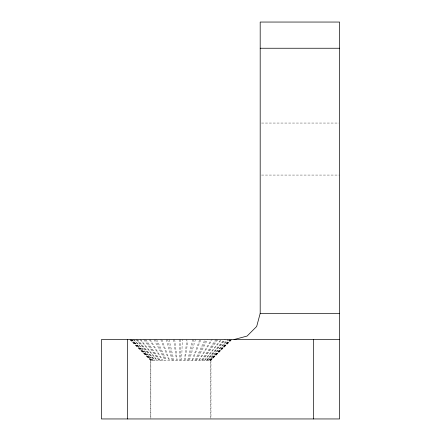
<?xml version="1.0" encoding="UTF-8"?>
<svg xmlns="http://www.w3.org/2000/svg" width="441" height="441" viewBox="0 0 441 441"><rect width="100%" height="100%" fill="white"/><g stroke="black" fill="none" stroke-linecap="round" stroke-linejoin="round"><path stroke-width="0.33" stroke-dasharray="2.21 1.65" d="M181.692 360.209L182.298 339.57M184.41 360.209L186.896 339.57M185.082 360.209L187.838 340.904M187.761 360.209L192.563 339.57M188.616 360.209L194.007 339.57M189.465 360.209L195.435 339.57M192.039 360.209L199.79 339.57M192.667 360.209L200.848 339.57M195.126 360.209L204.999 339.57M195.892 360.209L206.3 339.57M196.647 360.209L207.579 339.57M198.902 360.209L211.388 339.57M199.442 360.209L212.297 339.57M201.509 360.209L215.792 339.57M202.138 360.209L216.862 339.57M202.755 360.209L217.898 339.57M204.536 360.209L220.908 339.57M204.944 360.209L221.603 339.57M206.482 360.209L224.199 339.57M206.934 360.209L224.96 339.57M207.364 360.209L225.687 339.57M208.549 360.209L227.688 339.57M208.808 360.209L228.124 339.57M209.707 360.209L229.651 339.57M209.949 360.209L230.053 339.57M210.164 360.209L230.417 339.57M210.671 360.209L231.277 339.57M231.426 339.57L210.759 360.209L210.759 418.266M129.83 339.57L150.657 360.209L210.974 360.209L231.79 339.57M261.557 123.05L338.886 123.05M261.557 175.066L339.57 175.066M130.194 339.57L150.861 360.209L150.861 418.266M130.343 339.57L150.949 360.209M131.203 339.57L151.456 360.209M131.567 339.57L151.671 360.209M131.969 339.57L151.913 360.209M133.496 339.57L152.812 360.209M133.932 339.57L153.071 360.209M135.933 339.57L154.256 360.209M136.66 339.57L154.686 360.209M137.421 339.57L155.138 360.209M140.018 339.57L156.676 360.209M140.712 339.57L157.084 360.209M143.722 339.57L158.865 360.209M144.758 339.57L159.482 360.209M145.828 339.57L160.111 360.209M149.323 339.57L162.178 360.209M150.232 339.57L162.718 360.209M154.041 339.57L164.973 360.209M155.32 339.57L165.728 360.209M156.621 339.57L166.494 360.209M160.772 339.57L168.953 360.209M161.83 339.57L169.581 360.209M166.185 339.57L172.155 360.209M167.613 339.57L173.004 360.209M169.057 339.57L173.859 360.209M173.589 339.57L176.538 360.209M174.724 339.57L177.21 360.209M179.322 339.57L179.928 360.209M210.963 360.209L210.974 418.266M180.81 339.57L180.81 360.209M150.657 360.209L150.646 418.266"/><path stroke-width="0.66" d="M339.57 339.57L101.43 339.57L101.43 418.95L339.57 418.95L339.57 22.05L260.19 22.05L260.19 313.375L256.679 326.472L247.092 336.059L233.995 339.57M260.19 48.245L339.57 48.245M260.19 313.375L339.57 313.375M313.375 339.57L313.375 418.95M127.625 339.57L127.625 418.95"/></g></svg>
